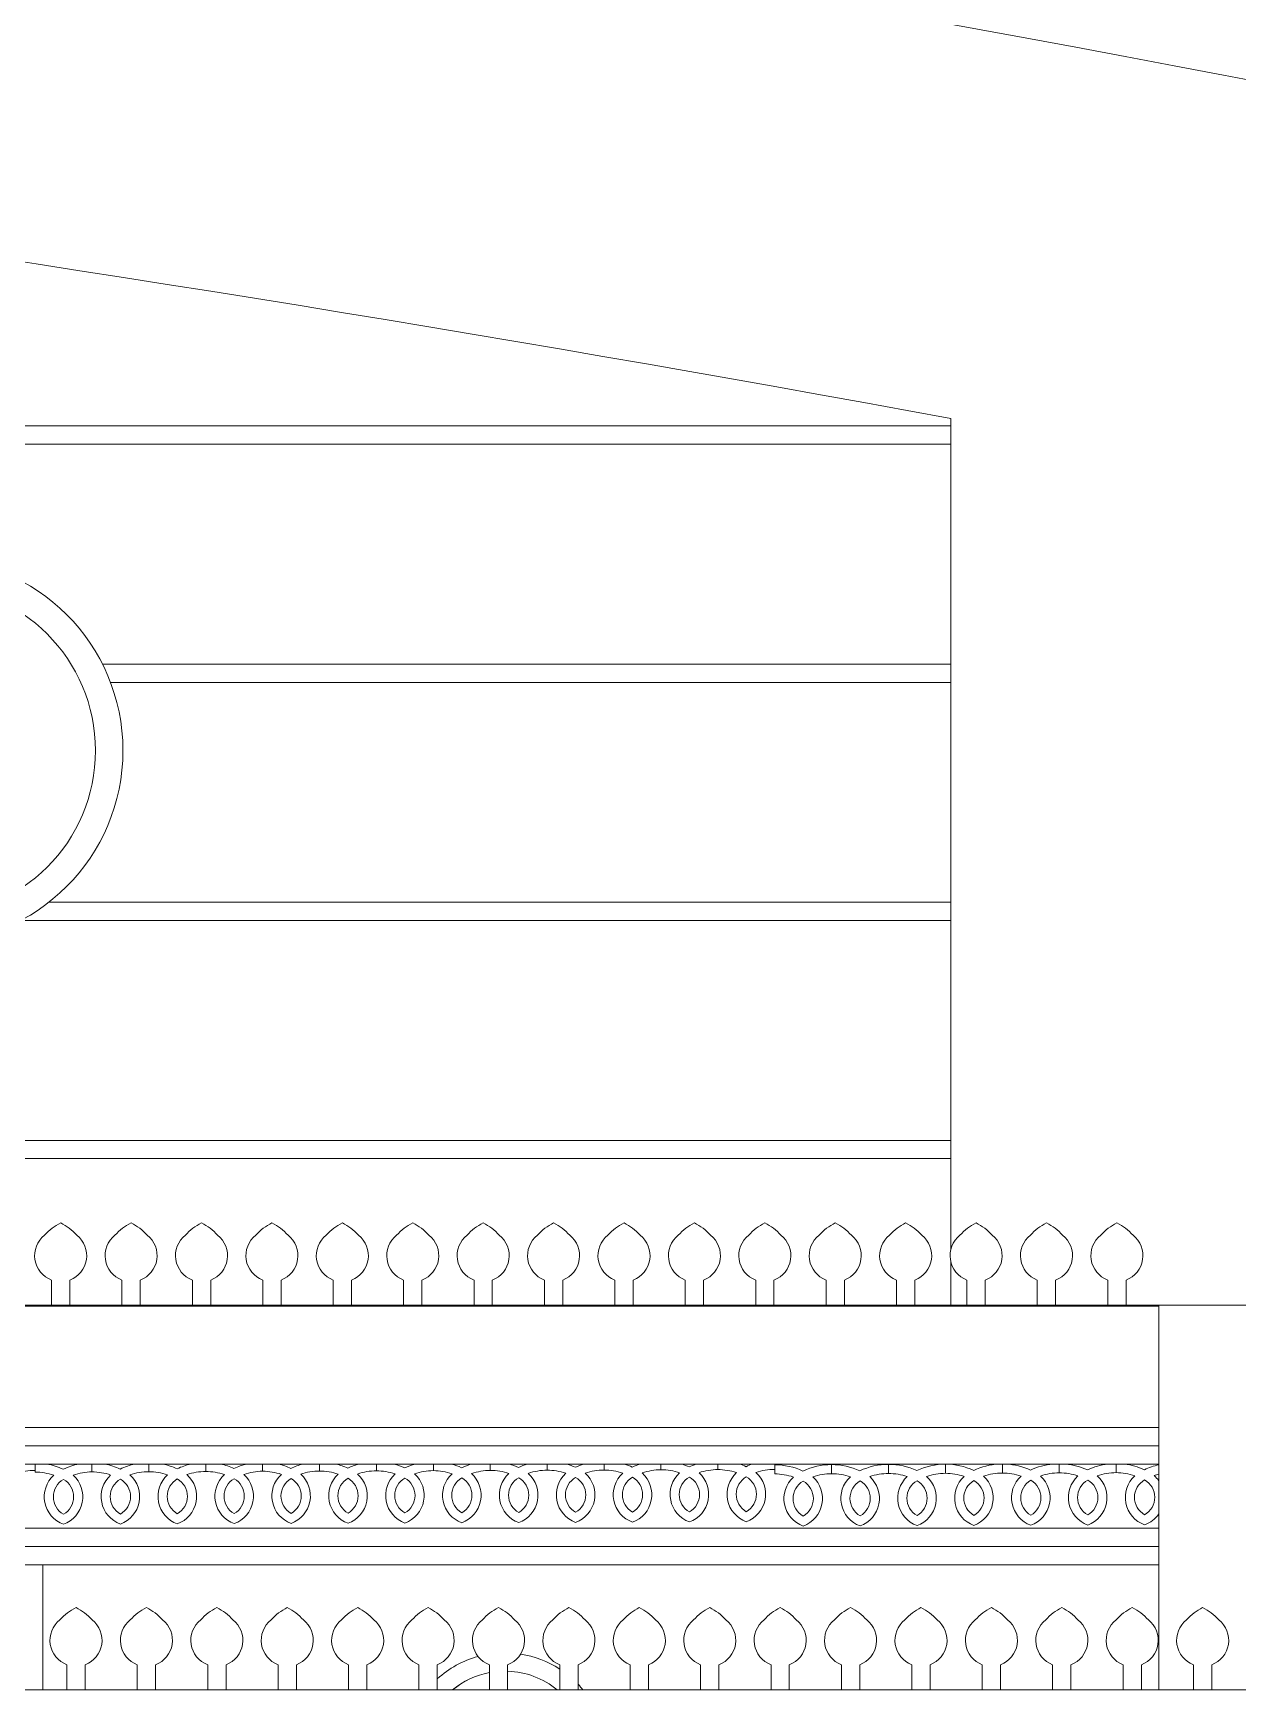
# Model space of a CAD drawing. Header units: inches. Extents: x -6210 to 141093, y -2740 to 21225.
# Drawn here: x 94709.1 to 94840.6, y 3374.3 to 3555.2 of the extents above; entities that cross this region are included whole.
import ezdxf

# ---------------------------------------------------------------- set-up
doc = ezdxf.new("R2010")
doc.units = ezdxf.units.IN
doc.header["$LTSCALE"] = 100
doc.header["$MEASUREMENT"] = 0
doc.layers.add('car area', color=53, linetype='Continuous')

msp = doc.modelspace()

# ---------------------------------------------------------------- linework, layer by layer
at = {"layer": 'car area', "linetype": 'Continuous', "lineweight": 0, "extrusion": (0, 1, 0)}
for p, q in [((94809.28068, 3422.40046), (94809.28068, 3513.1509)), ((94809.28068, 3512.33662), (94627.27095, 3512.33662)), ((94809.28068, 3510.33662), (94626.19902, 3510.33662)), ((94809.28068, 3486.33662), (94716.67121, 3486.33662)), ((94809.28068, 3484.33662), (94717.55023, 3484.33662)), ((94809.28068, 3460.33662), (94710.82323, 3460.33662)), ((94809.28068, 3458.33662), (94707.73314, 3458.33662)), ((94809.28068, 3434.33662), (94685.18997, 3434.33662)), ((94809.28068, 3432.33662), (94685.20503, 3432.33662)), ((94809.28068, 3416.33662), (94809.28068, 3421.09519)), ((94711.11103, 3416.34002), (94711.11102, 3419.08563)), ((94713.11102, 3419.08563), (94713.11103, 3416.34002)), ((94718.79853, 3416.34002), (94718.79852, 3419.08563)), ((94720.79852, 3419.08563), (94720.79853, 3416.34002)), ((94726.48603, 3416.34003), (94726.48602, 3419.08564)), ((94728.48602, 3419.08564), (94728.48603, 3416.34003)), ((94734.17353, 3416.34015), (94734.17352, 3419.08576)), ((94736.17352, 3419.08576), (94736.17353, 3416.34015)), ((94741.86103, 3416.34027), (94741.86102, 3419.08588)), ((94743.86102, 3419.08588), (94743.86103, 3416.34027)), ((94749.54853, 3416.34039), (94749.54852, 3419.086)), ((94751.54852, 3419.086), (94751.54853, 3416.34039)), ((94757.23603, 3416.34052), (94757.23602, 3419.08612)), ((94759.23602, 3419.08612), (94759.23603, 3416.34052)), ((94764.92353, 3416.34064), (94764.92352, 3419.08625)), ((94766.92352, 3419.08625), (94766.92353, 3416.34064)), ((94772.61103, 3416.34006), (94772.61102, 3419.08567)), ((94774.61102, 3419.08567), (94774.61103, 3416.34006)), ((94780.29853, 3416.34018), (94780.29852, 3419.08579)), ((94782.29852, 3419.08579), (94782.29853, 3416.34018)), ((94787.98603, 3416.3403), (94787.98602, 3419.08591)), ((94789.98602, 3419.08591), (94789.98603, 3416.34031)), ((94795.67353, 3416.34008), (94795.67352, 3419.08569)), ((94797.67352, 3419.08569), (94797.67353, 3416.34008)), ((94803.36103, 3416.3402), (94803.36102, 3419.08581)), ((94805.36102, 3419.08581), (94805.36103, 3416.3402)), ((94811.04853, 3416.34009), (94811.04852, 3419.0857)), ((94813.04852, 3419.0857), (94813.04853, 3416.34009)), ((94818.73603, 3416.34021), (94818.73602, 3419.08582)), ((94820.73602, 3419.08582), (94820.73603, 3416.34021)), ((94826.42353, 3416.34033), (94826.42352, 3419.08594)), ((94828.42352, 3419.08594), (94828.42353, 3416.34033)), ((94831.98603, 3416.33662), (94503.72226, 3416.33662)), ((94627.79163, 3416.22445), (94831.98603, 3416.22445)), ((94713.11103, 3416.34002), (94711.11103, 3416.34002)), ((94720.79853, 3416.34002), (94718.79853, 3416.34002)), ((94728.48603, 3416.34003), (94726.48603, 3416.34003)), ((94736.17353, 3416.34015), (94734.17353, 3416.34015)), ((94743.86103, 3416.34027), (94741.86103, 3416.34027)), ((94751.54853, 3416.34039), (94749.54853, 3416.34039)), ((94759.23603, 3416.34052), (94757.23603, 3416.34052)), ((94766.92353, 3416.34064), (94764.92353, 3416.34064)), ((94774.61103, 3416.34006), (94772.61103, 3416.34006)), ((94782.29853, 3416.34018), (94780.29853, 3416.34018)), ((94789.98603, 3416.34031), (94787.98603, 3416.3403)), ((94797.67353, 3416.34008), (94795.67353, 3416.34008)), ((94805.36103, 3416.3402), (94803.36103, 3416.3402)), ((94813.04853, 3416.34009), (94811.04853, 3416.34009)), ((94820.73603, 3416.34021), (94818.73603, 3416.34021)), ((94828.42353, 3416.34033), (94826.42353, 3416.34033)), ((94831.98603, 3374.33662), (94831.98603, 3416.33662)), ((94845.48603, 3416.33662), (94831.98603, 3416.33662)), ((94831.98603, 3402.99292), (94831.98603, 3416.22445)), ((94831.98603, 3402.99292), (94627.79163, 3402.99292)), ((94831.98603, 3400.99292), (94521.43442, 3400.99292)), ((94521.45427, 3398.99292), (94831.98603, 3398.99292)), ((94709.31245, 3398.99292), (94709.31245, 3398.29609)), ((94709.31245, 3398.11013), (94709.31245, 3398.99292)), ((94715.52455, 3398.99292), (94715.52455, 3398.13339)), ((94715.52455, 3398.13339), (94715.52455, 3398.99292)), ((94721.73665, 3398.99292), (94721.73665, 3398.15664)), ((94721.73665, 3398.15664), (94721.73665, 3398.99292)), ((94727.94875, 3398.99292), (94727.94875, 3398.1799)), ((94727.94875, 3398.1799), (94727.94875, 3398.99292)), ((94734.16085, 3398.99292), (94734.16085, 3398.20316)), ((94734.16085, 3398.20316), (94734.16085, 3398.99292)), ((94740.37295, 3398.99292), (94740.37295, 3398.22641)), ((94740.37295, 3398.22641), (94740.37295, 3398.99292)), ((94746.58505, 3398.99292), (94746.58505, 3398.24967)), ((94746.58505, 3398.24967), (94746.58505, 3398.99292)), ((94752.79715, 3398.99292), (94752.79715, 3398.27293)), ((94752.79715, 3398.27293), (94752.79715, 3398.99292)), ((94759.00925, 3398.99292), (94759.00925, 3398.29618)), ((94759.00925, 3398.29618), (94759.00925, 3398.99292)), ((94765.22135, 3398.99292), (94765.22135, 3398.31944)), ((94765.22135, 3398.31944), (94765.22135, 3398.99292)), ((94771.43345, 3398.99292), (94771.43345, 3398.3427)), ((94771.43345, 3398.3427), (94771.43345, 3398.99292)), ((94777.64555, 3398.99292), (94777.64555, 3398.36595)), ((94777.64555, 3398.36595), (94777.64555, 3398.99292)), ((94783.85765, 3398.99292), (94783.85765, 3398.38921)), ((94783.85765, 3398.38921), (94783.85765, 3398.99292)), ((94790.06975, 3398.99292), (94790.06975, 3398.41247)), ((94802.49395, 3398.95761), (94802.49395, 3397.96035)), ((94802.49395, 3397.96035), (94802.49395, 3398.95761)), ((94808.70605, 3398.98087), (94808.70605, 3397.98361)), ((94808.70605, 3397.98361), (94808.70605, 3398.98087)), ((94814.91815, 3398.99292), (94814.91815, 3398.00686)), ((94814.91815, 3398.00686), (94814.91815, 3398.99292)), ((94821.13025, 3398.99292), (94821.13025, 3398.03012)), ((94821.13025, 3398.03012), (94821.13025, 3398.99292)), ((94827.34235, 3398.99292), (94827.34235, 3398.05338)), ((94827.34235, 3398.05338), (94827.34235, 3398.99292)), ((94790.06975, 3397.91384), (94790.06975, 3398.9111)), ((94796.28185, 3398.93435), (94796.28185, 3397.93709)), ((94796.28185, 3397.93709), (94796.28185, 3398.93435)), ((94831.98603, 3391.99292), (94521.52374, 3391.99292)), ((94521.54358, 3389.99292), (94831.98603, 3389.99292)), ((94695.156, 3387.99292), (94710.156, 3387.99292)), ((94710.156, 3374.33662), (94710.156, 3387.99292)), ((94710.156, 3387.99292), (94831.98603, 3387.99292)), ((94831.98603, 3374.33662), (94831.98603, 3387.99292)), ((94712.78476, 3377.0827), (94712.78476, 3374.33709)), ((94714.78476, 3374.33709), (94714.78476, 3377.0827)), ((94720.47226, 3377.08257), (94720.47226, 3374.33697)), ((94722.47226, 3374.33696), (94722.47226, 3377.08257)), ((94728.15976, 3377.08245), (94728.15976, 3374.33684)), ((94730.15976, 3374.33684), (94730.15976, 3377.08245)), ((94735.84726, 3377.08268), (94735.84726, 3374.33707)), ((94737.84726, 3374.33707), (94737.84726, 3377.08268)), ((94743.53476, 3377.08256), (94743.53476, 3374.33695)), ((94745.53476, 3374.33695), (94745.53476, 3377.08256)), ((94751.22226, 3377.08244), (94751.22226, 3374.33683)), ((94753.22226, 3374.33683), (94753.22226, 3377.08244)), ((94758.90976, 3377.08255), (94758.90976, 3374.33694)), ((94760.90976, 3374.33694), (94760.90976, 3377.08255)), ((94766.59726, 3377.08242), (94766.59726, 3374.33682)), ((94768.59726, 3374.33681), (94768.59726, 3377.08242)), ((94774.28476, 3377.08265), (94774.28476, 3374.33704)), ((94776.28476, 3374.33704), (94776.28476, 3377.08265)), ((94781.97226, 3377.08253), (94781.97226, 3374.33692)), ((94783.97226, 3374.33692), (94783.97226, 3377.08253)), ((94789.65976, 3377.08241), (94789.65976, 3374.3368)), ((94791.65976, 3374.3368), (94791.65976, 3377.08241)), ((94797.34726, 3377.08298), (94797.34726, 3374.33738)), ((94799.34726, 3374.33737), (94799.34726, 3377.08298)), ((94805.03476, 3377.08286), (94805.03476, 3374.33725)), ((94807.03476, 3374.33725), (94807.03476, 3377.08286)), ((94812.72226, 3377.08274), (94812.72226, 3374.33713)), ((94814.72226, 3374.33713), (94814.72226, 3377.08274)), ((94820.40976, 3377.08262), (94820.40976, 3374.33701)), ((94822.40976, 3374.33701), (94822.40976, 3377.08262)), ((94828.09726, 3377.0825), (94828.09726, 3374.33689)), ((94830.09726, 3374.33689), (94830.09726, 3377.0825)), ((94835.78476, 3377.08237), (94835.78476, 3374.33677)), ((94837.78476, 3374.33676), (94837.78476, 3377.08237)), ((94876.47032, 3374.33662), (94503.74388, 3374.33662)), ((94712.78476, 3374.33709), (94714.78476, 3374.33709)), ((94720.47226, 3374.33697), (94722.47226, 3374.33696)), ((94728.15976, 3374.33684), (94730.15976, 3374.33684)), ((94735.84726, 3374.33707), (94737.84726, 3374.33707)), ((94743.53476, 3374.33695), (94745.53476, 3374.33695)), ((94751.22226, 3374.33683), (94753.22226, 3374.33683)), ((94758.90976, 3374.33694), (94760.90976, 3374.33694)), ((94766.59726, 3374.33682), (94768.59726, 3374.33681)), ((94774.28476, 3374.33704), (94776.28476, 3374.33704)), ((94781.97226, 3374.33692), (94783.97226, 3374.33692)), ((94789.65976, 3374.3368), (94791.65976, 3374.3368)), ((94797.34726, 3374.33738), (94799.34726, 3374.33737)), ((94805.03476, 3374.33725), (94807.03476, 3374.33725)), ((94812.72226, 3374.33713), (94814.72226, 3374.33713)), ((94820.40976, 3374.33701), (94822.40976, 3374.33701)), ((94828.09726, 3374.33689), (94830.09726, 3374.33689)), ((94835.78476, 3374.33677), (94837.78476, 3374.33676))]:
    msp.add_line(p, q, dxfattribs=at)
at = {"layer": 'car area', "linetype": 'Continuous', "lineweight": 0}
for radius in [21, 18]:
    msp.add_circle((94697.91169, 3476.89838), radius, dxfattribs=at)
for centre, radius, start, end in [((94196.10471, 188.50168), 3423.06633, 78.99092358, 84.84426439), ((94194.928, 182.26676), 3387.06633, 79.54973553, 84.76932685), ((94715.03237, 3419.70324), 6.34226, 117.4268136, 137.6041199), ((94709.18968, 3419.70324), 6.34226, 42.3958801, 62.5731864), ((94722.71987, 3419.70325), 6.34226, 117.4268136, 137.6041199), ((94716.87718, 3419.70325), 6.34226, 42.3958801, 62.5731864), ((94730.40737, 3419.70325), 6.34226, 117.4268136, 137.6041199), ((94724.56468, 3419.70325), 6.34226, 42.3958801, 62.5731864), ((94738.09487, 3419.70337), 6.34226, 117.4268136, 137.6041199), ((94732.25218, 3419.70337), 6.34226, 42.3958801, 62.5731864), ((94745.78237, 3419.70349), 6.34226, 117.4268136, 137.6041199), ((94739.93968, 3419.70349), 6.34226, 42.3958801, 62.5731864), ((94753.46987, 3419.70362), 6.34226, 117.4268136, 137.6041199), ((94747.62718, 3419.70362), 6.34226, 42.3958801, 62.5731864), ((94761.15737, 3419.70374), 6.34226, 117.4268136, 137.6041199), ((94755.31468, 3419.70374), 6.34226, 42.3958801, 62.5731864), ((94768.84487, 3419.70386), 6.34226, 117.4268136, 137.6041199), ((94763.00218, 3419.70386), 6.34226, 42.3958801, 62.5731864), ((94776.53237, 3419.70328), 6.34226, 117.4268136, 137.6041199), ((94770.68968, 3419.70328), 6.34226, 42.3958801, 62.5731864), ((94784.21987, 3419.70341), 6.34226, 117.4268136, 137.6041199), ((94778.37718, 3419.70341), 6.34226, 42.3958801, 62.5731864), ((94791.90737, 3419.70353), 6.34226, 117.4268136, 137.6041199), ((94786.06468, 3419.70353), 6.34226, 42.3958801, 62.5731864), ((94799.59487, 3419.7033), 6.34226, 117.4268136, 137.6041199), ((94793.75218, 3419.7033), 6.34226, 42.3958801, 62.5731864), ((94807.28237, 3419.70342), 6.34226, 117.4268136, 137.6041199), ((94801.43968, 3419.70342), 6.34226, 42.3958801, 62.5731864), ((94814.96987, 3419.70331), 6.34226, 117.4268136, 137.6041199), ((94809.12718, 3419.70331), 6.34226, 42.3958801, 62.5731864), ((94822.65737, 3419.70343), 6.34226, 117.4268136, 137.6041199), ((94816.81468, 3419.70343), 6.34226, 42.3958801, 62.5731864), ((94830.34487, 3419.70356), 6.34226, 117.4268136, 137.6041199), ((94824.50218, 3419.70356), 6.34226, 42.3958801, 62.5731864), ((94712.11103, 3421.74775), 2.84375, 128.2985857, 249.4118283), ((94712.11103, 3421.74775), 2.84375, 290.588166, 51.7014143), ((94719.79853, 3421.74776), 2.84375, 128.2985857, 249.4118283), ((94719.79853, 3421.74776), 2.84375, 290.588166, 51.7014143), ((94727.48603, 3421.74776), 2.84375, 128.2985857, 249.4118283), ((94727.48603, 3421.74776), 2.84375, 290.588166, 51.7014143), ((94735.17353, 3421.74788), 2.84375, 128.2985857, 249.4118283), ((94735.17353, 3421.74788), 2.84375, 290.588166, 51.7014143), ((94742.86103, 3421.74801), 2.84375, 128.2985857, 249.4118283), ((94742.86103, 3421.74801), 2.84375, 290.588166, 51.7014143), ((94750.54853, 3421.74813), 2.84375, 128.2985857, 249.4118283), ((94750.54853, 3421.74813), 2.84375, 290.588166, 51.7014143), ((94758.23603, 3421.74825), 2.84375, 128.2985857, 249.4118283), ((94758.23603, 3421.74825), 2.84375, 290.588166, 51.7014143), ((94765.92353, 3421.74837), 2.84375, 128.2985857, 249.4118283), ((94765.92353, 3421.74837), 2.84375, 290.588166, 51.7014143), ((94773.61103, 3421.7478), 2.84375, 128.2985857, 249.4118283), ((94773.61103, 3421.7478), 2.84375, 290.588166, 51.7014143), ((94781.29853, 3421.74792), 2.84375, 128.2985857, 249.4118283), ((94781.29853, 3421.74792), 2.84375, 290.588166, 51.7014143), ((94788.98603, 3421.74804), 2.84375, 128.2985857, 249.4118283), ((94788.98603, 3421.74804), 2.84375, 290.588166, 51.7014143), ((94796.67353, 3421.74781), 2.84375, 128.2985857, 249.4118283), ((94796.67353, 3421.74781), 2.84375, 290.588166, 51.7014143), ((94804.36103, 3421.74794), 2.84375, 128.2985857, 249.4118283), ((94804.36103, 3421.74794), 2.84375, 290.588166, 51.7014143), ((94812.04853, 3421.74782), 2.84375, 128.2985857, 249.4118283), ((94812.04853, 3421.74782), 2.84375, 290.588166, 51.7014143), ((94819.73603, 3421.74795), 2.84375, 128.2985857, 249.4118283), ((94819.73603, 3421.74795), 2.84375, 290.588166, 51.7014143), ((94827.42353, 3421.74807), 2.84375, 128.2985857, 249.4118283), ((94827.42353, 3421.74807), 2.84375, 290.588166, 51.7014143), ((94709.31245, 3391.78524), 7.32216, 65.1143541, 79.8551917), ((94715.52455, 3391.80849), 7.32216, 101.1306488, 115.3146468), ((94715.52455, 3391.80849), 7.32216, 65.1143541, 78.8693512), ((94721.73665, 3391.83175), 7.32216, 102.0369418, 115.3146468), ((94721.73665, 3391.83175), 7.32216, 65.1143541, 77.9630582), ((94727.94875, 3391.85501), 7.32216, 102.8804915, 115.3146468), ((94727.94875, 3391.85501), 7.32216, 65.1143541, 77.1195085), ((94734.16085, 3391.87826), 7.32216, 103.672918, 115.3146468), ((94734.16085, 3391.87826), 7.32216, 65.1143541, 76.327082), ((94740.37295, 3391.90152), 7.32216, 104.4226524, 115.3146468), ((94740.37295, 3391.90152), 7.32216, 65.1143541, 75.5773476), ((94746.58505, 3391.92477), 7.32216, 105.1360418, 115.3146468), ((94746.58505, 3391.92477), 7.32216, 65.1143541, 74.8639582), ((94752.79715, 3391.94803), 7.32216, 105.8180064, 115.3146468), ((94752.79715, 3391.94803), 7.32216, 65.1143541, 74.1819936), ((94759.00925, 3391.97129), 7.32216, 106.4724514, 115.3146468), ((94759.00925, 3391.97129), 7.32216, 65.1143541, 73.5275486), ((94765.22135, 3391.99454), 7.32216, 107.1025381, 115.3146468), ((94765.22135, 3391.99454), 7.32216, 65.1143541, 72.8974619), ((94771.43345, 3392.0178), 7.32216, 107.710868, 115.3146468), ((94771.43345, 3392.0178), 7.32216, 65.1143541, 72.289132), ((94777.64555, 3392.04106), 7.32216, 108.2996126, 115.3146468), ((94777.64555, 3392.04106), 7.32216, 65.1143541, 71.7003874), ((94783.85765, 3392.06431), 7.32216, 108.8706067, 115.3146468), ((94783.85765, 3392.06431), 7.32216, 65.1143541, 71.1293933), ((94790.06975, 3392.08757), 7.32216, 109.4254173, 115.3146468), ((94802.49395, 3391.63545), 7.32216, 90, 115.3146468), ((94802.49395, 3391.63545), 7.32216, 65.1143541, 90), ((94808.70605, 3391.65871), 7.32216, 90, 115.3146468), ((94808.70605, 3391.65871), 7.32216, 65.1143541, 90), ((94814.91815, 3391.68197), 7.32216, 93.1705692, 115.3146468), ((94814.91815, 3391.68197), 7.32216, 65.1143541, 86.8294308), ((94821.13025, 3391.70522), 7.32216, 95.5612837, 115.3146468), ((94821.13025, 3391.70522), 7.32216, 65.1143541, 84.4387163), ((94827.34235, 3391.72848), 7.32216, 97.1989864, 115.3146468), ((94827.34235, 3391.72848), 7.32216, 65.1143541, 82.8010136), ((94709.31456, 3391.95949), 6.3366, 90.0190987, 108.9756396), ((94709.31456, 3391.77353), 6.3366, 71.2319189, 90.0190987), ((94713.50217, 3395.41596), 3.18973, 132.3525343, 250.1389957), ((94713.50217, 3395.41596), 2.18973, 119.6625692, 240.3374308), ((94711.33482, 3395.41596), 3.18973, 289.8610043, 48.0713122), ((94711.33482, 3395.41596), 2.18973, 299.6625692, 60.3374308), ((94715.52666, 3391.79679), 6.3366, 90.0190987, 108.9756396), ((94715.52666, 3391.79679), 6.3366, 71.2319189, 90.0190987), ((94719.71427, 3395.43921), 3.18973, 132.3525343, 250.1389957), ((94719.71427, 3395.43921), 2.18973, 119.6625692, 240.3374308), ((94717.54692, 3395.43921), 3.18973, 289.8610043, 48.0713122), ((94717.54692, 3395.43921), 2.18973, 299.6625692, 60.3374308), ((94721.73876, 3391.82005), 6.3366, 90.0190987, 108.9756396), ((94721.73876, 3391.82005), 6.3366, 71.2319189, 90.0190987), ((94725.92637, 3395.46247), 3.18973, 132.3525343, 250.1389957), ((94725.92637, 3395.46247), 2.18973, 119.6625692, 240.3374308), ((94723.75902, 3395.46247), 3.18973, 289.8610043, 48.0713122), ((94723.75902, 3395.46247), 2.18973, 299.6625692, 60.3374308), ((94727.95086, 3391.8433), 6.3366, 90.0190987, 108.9756396), ((94727.95086, 3391.8433), 6.3366, 71.2319189, 90.0190987), ((94732.13847, 3395.48572), 3.18973, 132.3525343, 250.1389957), ((94732.13847, 3395.48572), 2.18973, 119.6625692, 240.3374308), ((94729.97112, 3395.48572), 3.18973, 289.8610043, 48.0713122), ((94729.97112, 3395.48572), 2.18973, 299.6625692, 60.3374308), ((94734.16296, 3391.86656), 6.3366, 90.0190987, 108.9756396), ((94734.16296, 3391.86656), 6.3366, 71.2319189, 90.0190987), ((94738.35057, 3395.50898), 3.18973, 132.3525343, 250.1389957), ((94738.35057, 3395.50898), 2.18973, 119.6625692, 240.3374308), ((94736.18322, 3395.50898), 3.18973, 289.8610043, 48.0713122), ((94736.18322, 3395.50898), 2.18973, 299.6625692, 60.3374308), ((94740.37506, 3391.88982), 6.3366, 90.0190987, 108.9756396), ((94740.37506, 3391.88982), 6.3366, 71.2319189, 90.0190987), ((94744.56267, 3395.53224), 3.18973, 132.3525343, 250.1389957), ((94744.56267, 3395.53224), 2.18973, 119.6625692, 240.3374308), ((94742.39532, 3395.53224), 3.18973, 289.8610043, 48.0713122), ((94742.39532, 3395.53224), 2.18973, 299.6625692, 60.3374308), ((94746.58716, 3391.91307), 6.3366, 90.0190987, 108.9756396), ((94746.58716, 3391.91307), 6.3366, 71.2319189, 90.0190987), ((94750.77477, 3395.55549), 3.18973, 132.3525343, 250.1389957), ((94750.77477, 3395.55549), 2.18973, 119.6625692, 240.3374308), ((94748.60742, 3395.55549), 3.18973, 289.8610043, 48.0713122), ((94748.60742, 3395.55549), 2.18973, 299.6625692, 60.3374308), ((94752.79926, 3391.93633), 6.3366, 90.0190987, 108.9756396), ((94752.79926, 3391.93633), 6.3366, 71.2319189, 90.0190987), ((94756.98688, 3395.57875), 3.18973, 132.3525343, 250.1389957), ((94756.98688, 3395.57875), 2.18973, 119.6625692, 240.3374308), ((94754.81952, 3395.57875), 3.18973, 289.8610043, 48.0713122), ((94754.81952, 3395.57875), 2.18973, 299.6625692, 60.3374308), ((94759.01136, 3391.95959), 6.3366, 90.0190987, 108.9756396), ((94759.01136, 3391.95959), 6.3366, 71.2319189, 90.0190987), ((94763.19898, 3395.60201), 3.18973, 132.3525343, 250.1389957), ((94763.19898, 3395.60201), 2.18973, 119.6625692, 240.3374308), ((94761.03162, 3395.60201), 3.18973, 289.8610043, 48.0713122), ((94761.03162, 3395.60201), 2.18973, 299.6625692, 60.3374308), ((94765.22346, 3391.98284), 6.3366, 90.0190987, 108.9756396), ((94765.22346, 3391.98284), 6.3366, 71.2319189, 90.0190987), ((94769.41108, 3395.62526), 3.18973, 132.3525343, 250.1389957), ((94769.41108, 3395.62526), 2.18973, 119.6625692, 240.3374308), ((94767.24372, 3395.62526), 3.18973, 289.8610043, 48.0713122), ((94767.24372, 3395.62526), 2.18973, 299.6625692, 60.3374308), ((94771.43556, 3392.0061), 6.3366, 90.0190987, 108.9756396), ((94771.43556, 3392.0061), 6.3366, 71.2319189, 90.0190987), ((94775.62318, 3395.64852), 3.18973, 132.3525343, 250.1389957), ((94775.62318, 3395.64852), 2.18973, 119.6625692, 240.3374308), ((94773.45582, 3395.64852), 3.18973, 289.8610043, 48.0713122), ((94773.45582, 3395.64852), 2.18973, 299.6625692, 60.3374308), ((94777.64766, 3392.02936), 6.3366, 90.0190987, 108.9756396), ((94777.64766, 3392.02936), 6.3366, 71.2319189, 90.0190987), ((94781.83528, 3395.67178), 3.18973, 132.3525343, 250.1389957), ((94781.83528, 3395.67178), 2.18973, 119.6625692, 240.3374308), ((94779.66792, 3395.67178), 3.18973, 289.8610043, 48.0713122), ((94779.66792, 3395.67178), 2.18973, 299.6625692, 60.3374308), ((94783.85976, 3392.05261), 6.3366, 90.0190987, 108.9756396), ((94783.85976, 3392.05261), 6.3366, 71.2319189, 90.0190987), ((94788.04738, 3395.69503), 3.18973, 132.3525343, 250.1389957), ((94788.04738, 3395.69503), 2.18973, 119.6625692, 240.3374308), ((94785.88003, 3395.69503), 3.18973, 289.8610043, 48.0713122), ((94785.88003, 3395.69503), 2.18973, 299.6625692, 60.3374308), ((94790.07186, 3392.07587), 6.3366, 90.0190987, 108.9756396), ((94790.06975, 3391.58894), 7.32216, 65.1143541, 90), ((94790.07186, 3391.57724), 6.3366, 71.2319189, 90.0190987), ((94794.25948, 3395.21966), 3.18973, 132.3525343, 250.1389957), ((94796.28185, 3391.6122), 7.32216, 90, 115.3146468), ((94792.09213, 3395.21966), 3.18973, 289.8610043, 48.0713122), ((94796.28396, 3391.6005), 6.3366, 90.0190987, 108.9756396), ((94796.28185, 3391.6122), 7.32216, 65.1143541, 90), ((94796.28396, 3391.6005), 6.3366, 71.2319189, 90.0190987), ((94800.47158, 3395.24292), 3.18973, 132.3525343, 250.1389957), ((94798.30423, 3395.24292), 3.18973, 289.8610043, 48.0713122), ((94802.49606, 3391.62375), 6.3366, 90.0190987, 108.9756396), ((94802.49606, 3391.62375), 6.3366, 71.2319189, 90.0190987), ((94806.68368, 3395.26617), 3.18973, 132.3525343, 250.1389957), ((94806.68368, 3395.26617), 2.18973, 119.6625692, 240.3374308), ((94804.51633, 3395.26617), 3.18973, 289.8610043, 48.0713122), ((94804.51633, 3395.26617), 2.18973, 299.6625692, 60.3374308), ((94808.70817, 3391.64701), 6.3366, 90.0190987, 108.9756396), ((94808.70817, 3391.64701), 6.3366, 71.2319189, 90.0190987), ((94812.89578, 3395.28943), 3.18973, 132.3525343, 250.1389957), ((94812.89578, 3395.28943), 2.18973, 119.6625692, 240.3374308), ((94810.72843, 3395.28943), 3.18973, 289.8610043, 48.0713122), ((94810.72843, 3395.28943), 2.18973, 299.6625692, 60.3374308), ((94814.92027, 3391.67027), 6.3366, 90.0190987, 108.9756396), ((94814.92027, 3391.67027), 6.3366, 71.2319189, 90.0190987), ((94819.10788, 3395.31269), 3.18973, 132.3525343, 250.1389957), ((94819.10788, 3395.31269), 2.18973, 119.6625692, 240.3374308), ((94816.94053, 3395.31269), 3.18973, 289.8610043, 48.0713122), ((94816.94053, 3395.31269), 2.18973, 299.6625692, 60.3374308), ((94821.13237, 3391.69352), 6.3366, 90.0190987, 108.9756396), ((94821.13237, 3391.69352), 6.3366, 71.2319189, 90.0190987), ((94825.31998, 3395.33594), 3.18973, 132.3525343, 250.1389957), ((94825.31998, 3395.33594), 2.18973, 119.6625692, 240.3374308), ((94823.15263, 3395.33594), 3.18973, 289.8610043, 48.0713122), ((94823.15263, 3395.33594), 2.18973, 299.6625692, 60.3374308), ((94827.34447, 3391.71678), 6.3366, 90.0190987, 108.9756396), ((94827.34447, 3391.71678), 6.3366, 71.2319189, 90.0190987), ((94831.53208, 3395.3592), 3.18973, 132.3525343, 250.1389957), ((94831.53208, 3395.3592), 2.18973, 119.6625692, 240.3374308), ((94833.55446, 3391.75174), 7.32216, 102.368773, 115.3146468), ((94829.36473, 3395.3592), 2.18973, 299.6625692, 60.3374308), ((94833.55657, 3391.74004), 6.3366, 104.3504581, 108.9756396), ((94829.36473, 3395.3592), 3.18973, 34.7352069, 48.0713122), ((94794.25948, 3395.21966), 2.18973, 119.6625692, 240.3374308), ((94792.09213, 3395.21966), 2.18973, 299.6625692, 60.3374308), ((94800.47158, 3395.24292), 2.18973, 119.6625692, 240.3374308), ((94798.30423, 3395.24292), 2.18973, 299.6625692, 60.3374308), ((94829.36473, 3395.3592), 3.18973, 289.8610043, 325.2647931), ((94716.7061, 3377.70031), 6.34226, 117.4268136, 137.6041199), ((94710.86342, 3377.70031), 6.34226, 42.3958801, 62.5731864), ((94724.3936, 3377.70019), 6.34226, 117.4268136, 137.6041199), ((94718.55092, 3377.70019), 6.34226, 42.3958801, 62.5731864), ((94732.0811, 3377.70007), 6.34226, 117.4268136, 137.6041199), ((94726.23842, 3377.70007), 6.34226, 42.3958801, 62.5731864), ((94739.7686, 3377.70029), 6.34226, 117.4268136, 137.6041199), ((94733.92592, 3377.70029), 6.34226, 42.3958801, 62.5731864), ((94747.4561, 3377.70017), 6.34226, 117.4268136, 137.6041199), ((94741.61342, 3377.70017), 6.34226, 42.3958801, 62.5731864), ((94755.1436, 3377.70005), 6.34226, 117.4268136, 137.6041199), ((94749.30092, 3377.70005), 6.34226, 42.3958801, 62.5731864), ((94762.8311, 3377.70016), 6.34226, 117.4268136, 137.6041199), ((94756.98842, 3377.70016), 6.34226, 42.3958801, 62.5731864), ((94770.5186, 3377.70004), 6.34226, 117.4268136, 137.6041199), ((94764.67592, 3377.70004), 6.34226, 42.3958801, 62.5731864), ((94778.2061, 3377.70027), 6.34226, 117.4268136, 137.6041199), ((94772.36342, 3377.70027), 6.34226, 42.3958801, 62.5731864), ((94785.8936, 3377.70014), 6.34226, 117.4268136, 137.6041199), ((94780.05092, 3377.70014), 6.34226, 42.3958801, 62.5731864), ((94793.5811, 3377.70002), 6.34226, 117.4268136, 137.6041199), ((94787.73842, 3377.70002), 6.34226, 42.3958801, 62.5731864), ((94801.2686, 3377.7006), 6.34226, 117.4268136, 137.6041199), ((94795.42592, 3377.7006), 6.34226, 42.3958801, 62.5731864), ((94808.9561, 3377.70048), 6.34226, 117.4268136, 137.6041199), ((94803.11342, 3377.70048), 6.34226, 42.3958801, 62.5731864), ((94816.6436, 3377.70035), 6.34226, 117.4268136, 137.6041199), ((94810.80092, 3377.70035), 6.34226, 42.3958801, 62.5731864), ((94824.3311, 3377.70023), 6.34226, 117.4268136, 137.6041199), ((94818.48842, 3377.70023), 6.34226, 42.3958801, 62.5731864), ((94832.0186, 3377.70011), 6.34226, 117.4268136, 137.6041199), ((94826.17592, 3377.70011), 6.34226, 42.3958801, 62.5731864), ((94839.7061, 3377.69999), 6.34226, 117.4268136, 137.6041199), ((94833.86342, 3377.69999), 6.34226, 42.3958801, 62.5731864), ((94713.78476, 3379.74482), 2.84375, 128.2985857, 249.411834), ((94713.78476, 3379.74482), 2.84375, 290.5881717, 51.7014143), ((94721.47226, 3379.7447), 2.84375, 128.2985857, 249.411834), ((94721.47226, 3379.7447), 2.84375, 290.5881717, 51.7014143), ((94729.15976, 3379.74458), 2.84375, 128.2985857, 249.411834), ((94729.15976, 3379.74458), 2.84375, 290.5881717, 51.7014143), ((94736.84726, 3379.74481), 2.84375, 128.2985857, 249.411834), ((94736.84726, 3379.74481), 2.84375, 290.5881717, 51.7014143), ((94744.53476, 3379.74468), 2.84375, 128.2985857, 249.411834), ((94744.53476, 3379.74468), 2.84375, 290.5881717, 51.7014143), ((94752.22226, 3379.74456), 2.84375, 128.2985857, 249.411834), ((94752.22226, 3379.74456), 2.84375, 290.5881717, 51.7014143), ((94759.90976, 3379.74467), 2.84375, 128.2985857, 249.411834), ((94759.90976, 3379.74467), 2.84375, 290.5881717, 51.7014143), ((94767.59726, 3379.74455), 2.84375, 128.2985857, 249.411834), ((94767.59726, 3379.74455), 2.84375, 290.5881717, 51.7014143), ((94775.28476, 3379.74478), 2.84375, 128.2985857, 249.411834), ((94775.28476, 3379.74478), 2.84375, 290.5881717, 51.7014143), ((94782.97226, 3379.74466), 2.84375, 128.2985857, 249.411834), ((94782.97226, 3379.74466), 2.84375, 290.5881717, 51.7014143), ((94790.65976, 3379.74453), 2.84375, 128.2985857, 249.411834), ((94790.65976, 3379.74453), 2.84375, 290.5881717, 51.7014143), ((94798.34726, 3379.74511), 2.84375, 128.2985857, 249.411834), ((94798.34726, 3379.74511), 2.84375, 290.5881717, 51.7014143), ((94806.03476, 3379.74499), 2.84375, 128.2985857, 249.411834), ((94806.03476, 3379.74499), 2.84375, 290.5881717, 51.7014143), ((94813.72226, 3379.74487), 2.84375, 128.2985857, 249.411834), ((94813.72226, 3379.74487), 2.84375, 290.5881717, 51.7014143), ((94821.40976, 3379.74474), 2.84375, 128.2985857, 249.411834), ((94821.40976, 3379.74474), 2.84375, 290.5881717, 51.7014143), ((94829.09726, 3379.74462), 2.84375, 128.2985857, 249.411834), ((94829.09726, 3379.74462), 2.84375, 290.5881717, 51.7014143), ((94836.78476, 3379.7445), 2.84375, 128.2985857, 249.411834), ((94836.78476, 3379.7445), 2.84375, 290.5881717, 51.7014143), ((94760.60799, 3367.38375), 11, 105.4623285, 132.1775755), ((94760.60799, 3367.38375), 11, 57.0109625, 81.0037699), ((94760.60799, 3367.38375), 9, 100.8765132, 129.4173241), ((94760.61324, 3367.38374), 9, 100.9105362, 129.4173088), ((94760.60799, 3367.38375), 9, 50.5826759, 88.0785506), ((94760.60799, 3367.38375), 11, 140.7949001, 140.7962881), ((94760.60799, 3367.38375), 11, 39.2037119, 43.4231805)]:
    msp.add_arc(centre, radius, start, end, dxfattribs=at)

doc.saveas('drawing.dxf')
